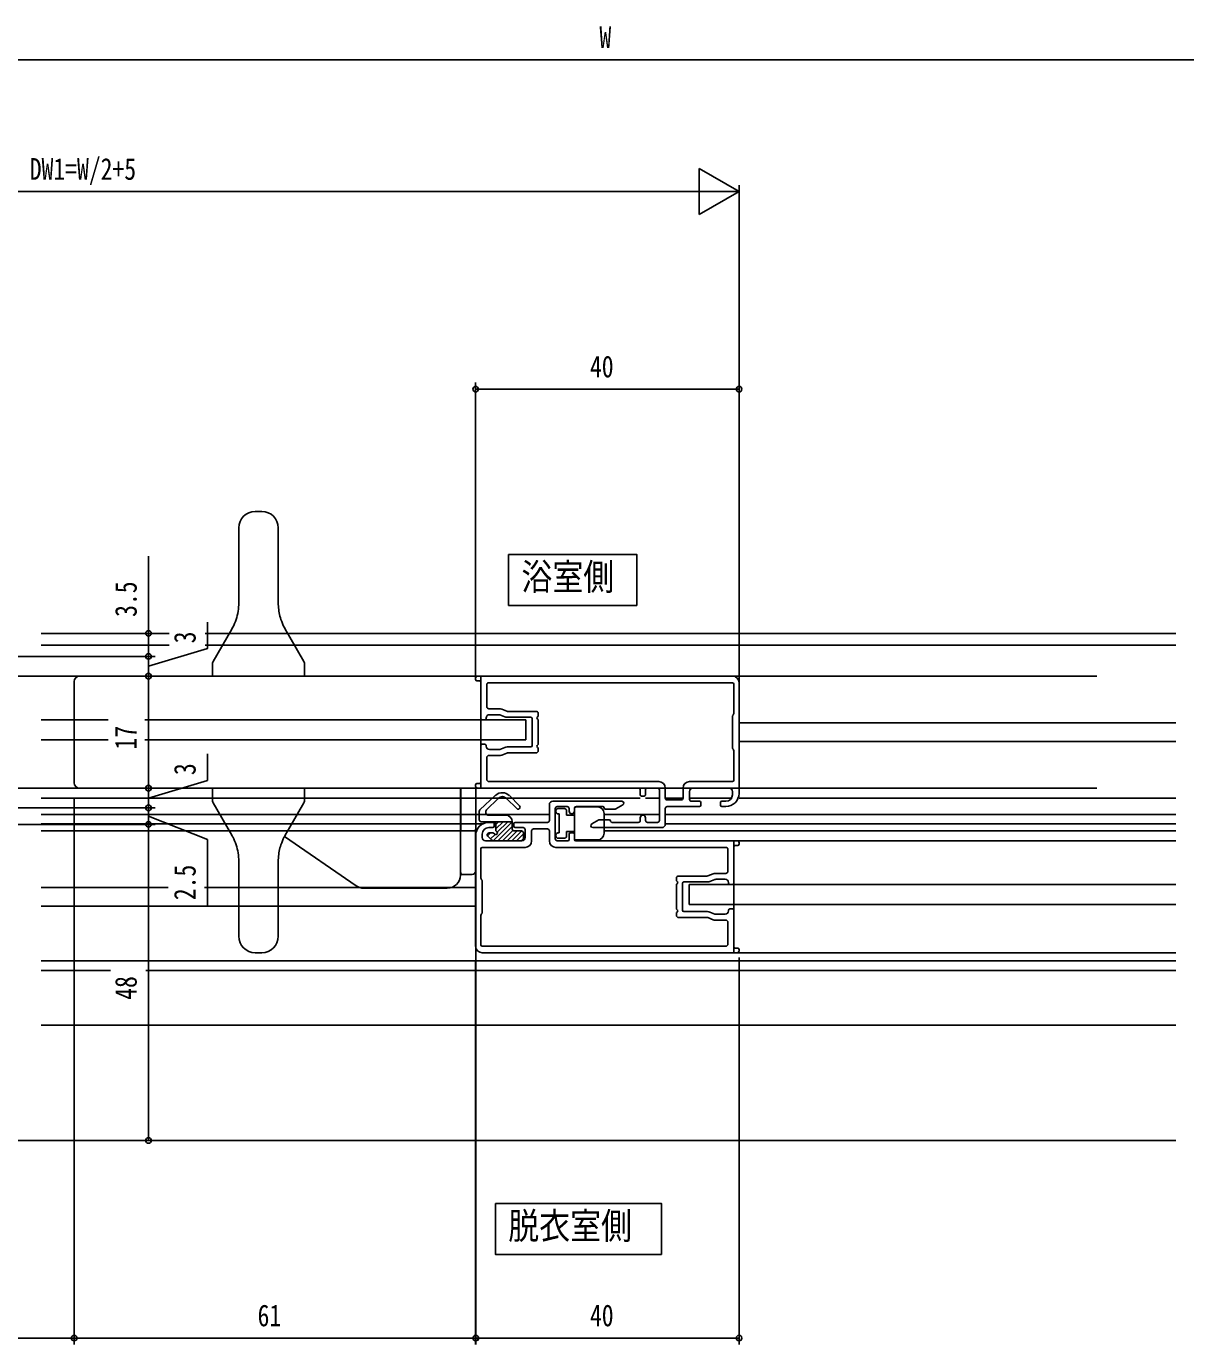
# Model space of a CAD drawing. Units: millimetres, scale not verified. Extents: x -495 to 495, y -800 to 801.
# Drawn here: x 83.8 to 259.8, y 111.1 to 311.3 of the extents above; entities that cross this region are included whole.
import ezdxf
from ezdxf.enums import TextEntityAlignment as Align

# ---------------------------------------------------------------- set-up
doc = ezdxf.new("R2010")
doc.units = ezdxf.units.MM
doc.header["$LTSCALE"] = 4
for name, color, linetype in [('0-1_USER1', 3, 'Continuous'), ('0-2_YKK_11', 7, 'Continuous'), ('0-4_YKK_12', 2, 'Continuous'), ('0-5_YKK_13', 4, 'Continuous'), ('0-7_YKK_D', 6, 'Continuous')]:
    doc.layers.add(name, color=color, linetype=linetype)
doc.styles.add('ＭＳ ゴシック', font='')
doc.styles.get('ＭＳ ゴシック').set_extended_font_data('MS Gothic')

msp = doc.modelspace()

# ---------------------------------------------------------------- linework, layer by layer
at = {"layer": '0-1_USER1'}
for points in [[(156.991, 231.101), (156.991, 223.366), (176.46, 223.366), (176.46, 231.101)], [(154.991, 132.553), (154.991, 124.818), (180.202, 124.818), (180.202, 132.553)]]:
    msp.add_lwpolyline(points, close=True, dxfattribs=at)
at = {"layer": '0-2_YKK_11'}
for p, q in [((152, 212.323), (152, 212.123)), ((191, 212.623), (152.3, 212.623)), ((152.2, 211.923), (152.6, 211.923)), ((152.8, 211.723), (152.8, 206.173)), ((153.7, 211.323), (153.7, 207.973)), ((191, 211.623), (154, 211.623)), ((191.2, 206.947), (191.2, 211.423)), ((192, 194.823), (192, 211.623)), ((153.6, 206.173), (153.6, 206.273)), ((154, 207.673), (155.581, 207.673)), ((154.1, 206.773), (155.543, 206.773)), ((155.654, 206.751), (156.422, 206.444)), ((155.953, 207.601), (156.72, 207.294)), ((156.793, 206.373), (160.4, 206.373)), ((156.831, 207.273), (161.2, 207.273)), ((160.6, 206.173), (160.6, 202.073)), ((161.5, 206.973), (161.5, 206.619)), ((191, 201.747), (191, 206.498)), ((191.088, 206.71), (191.113, 206.735)), ((153, 205.973), (153.4, 205.973)), ((161.5, 205.926), (161.5, 202.319)), ((153.4, 202.273), (153, 202.273)), ((152.8, 202.073), (152.8, 196.523)), ((153.6, 201.973), (153.6, 202.073)), ((153.7, 200.273), (153.7, 196.923)), ((155.581, 200.573), (154, 200.573)), ((155.543, 201.473), (154.1, 201.473)), ((156.422, 201.801), (155.654, 201.494)), ((156.72, 200.951), (155.953, 200.644)), ((160.4, 201.873), (156.793, 201.873)), ((161.2, 200.973), (156.831, 200.973)), ((161.5, 201.626), (161.5, 201.273)), ((191.113, 201.51), (191.088, 201.535)), ((191.2, 196.823), (191.2, 201.298)), ((152.6, 196.323), (152.2, 196.323)), ((154, 196.623), (179.8, 196.623)), ((184.5, 196.623), (191, 196.623)), ((152, 196.123), (152, 195.923)), ((152.3, 195.623), (176.8, 195.623)), ((177, 195.423), (177, 194.623)), ((177.2, 194.423), (177.6, 194.423)), ((177.8, 194.623), (177.8, 195.423)), ((178, 195.623), (179.6, 195.623)), ((179.9, 195.323), (179.9, 190.723)), ((180.8, 195.623), (180.8, 194.123)), ((183.5, 194.123), (183.5, 195.623)), ((184.5, 193.923), (184.5, 195.123)), ((185, 195.623), (190.5, 195.623)), ((191, 195.123), (191, 194.623)), ((163.2, 193.123), (163.2, 190.723)), ((174.2, 193.623), (163.7, 193.623)), ((164.1, 187.923), (164.1, 192.523)), ((164.4, 192.823), (165.9, 192.823)), ((166.2, 192.523), (166.2, 192.123)), ((167, 192.123), (167, 192.523)), ((167.3, 192.823), (171.3, 192.823)), ((171.7, 192.423), (173.161, 192.423)), ((173.311, 192.463), (174.35, 193.063)), ((180.8, 190.123), (180.8, 192.523)), ((181.1, 193.823), (183.2, 193.823)), ((181.1, 192.823), (186, 192.823)), ((186, 193.623), (184.8, 193.623)), ((186.2, 193.023), (186.2, 193.423)), ((189.2, 193.423), (189.2, 193.023)), ((190, 193.623), (189.4, 193.623)), ((189.4, 192.823), (190, 192.823)), ((154.6, 190.423), (154, 190.423)), ((154.8, 189.823), (154.8, 190.223)), ((157.8, 190.223), (157.8, 189.823)), ((162.9, 190.423), (158, 190.423)), ((170.69, 190.782), (169.65, 190.182)), ((172.3, 190.823), (170.84, 190.823)), ((176.7, 190.423), (172.7, 190.423)), ((177, 191.123), (177, 190.723)), ((177.8, 190.723), (177.8, 191.123)), ((179.6, 190.423), (178.1, 190.423)), ((152, 188.423), (152, 171.623)), ((153, 188.123), (153, 188.623)), ((154, 189.623), (154.6, 189.623)), ((158, 189.623), (159.2, 189.623)), ((159.5, 189.323), (159.5, 188.123)), ((160.5, 189.123), (160.5, 187.623)), ((162.9, 189.423), (160.8, 189.423)), ((163.2, 187.623), (163.2, 189.123)), ((166.2, 188.623), (166.2, 187.823)), ((166.8, 188.823), (166.4, 188.823)), ((167, 187.823), (167, 188.623)), ((169.8, 189.623), (180.3, 189.623)), ((152.8, 186.423), (152.8, 181.947)), ((159.5, 186.623), (153, 186.623)), ((159, 187.623), (153.5, 187.623)), ((190, 186.623), (164.2, 186.623)), ((166, 187.623), (164.4, 187.623)), ((191.7, 187.623), (167.2, 187.623)), ((190.3, 182.973), (190.3, 186.323)), ((191.2, 181.173), (191.2, 186.723)), ((191.4, 186.923), (191.8, 186.923)), ((192, 187.123), (192, 187.323)), ((182.8, 182.273), (187.169, 182.273)), ((187.281, 182.294), (188.048, 182.601)), ((188.42, 182.673), (190, 182.673)), ((152.888, 181.735), (152.913, 181.71)), ((153, 181.498), (153, 176.747)), ((182.5, 181.619), (182.5, 181.973)), ((182.5, 177.319), (182.5, 180.926)), ((183.4, 177.073), (183.4, 181.173)), ((183.6, 181.373), (187.208, 181.373)), ((187.579, 181.444), (188.347, 181.751)), ((188.458, 181.773), (189.9, 181.773)), ((190.4, 181.273), (190.4, 181.173)), ((190.6, 180.973), (191, 180.973)), ((152.8, 176.298), (152.8, 171.823)), ((152.913, 176.535), (152.888, 176.51)), ((182.5, 176.273), (182.5, 176.626)), ((187.208, 176.873), (183.6, 176.873)), ((188.347, 176.494), (187.579, 176.801)), ((189.9, 176.473), (188.458, 176.473)), ((190.4, 177.073), (190.4, 176.973)), ((191, 177.273), (190.6, 177.273)), ((191.2, 171.523), (191.2, 177.073)), ((187.169, 175.973), (182.8, 175.973)), ((188.048, 175.644), (187.281, 175.951)), ((190, 175.573), (188.42, 175.573)), ((190.3, 171.923), (190.3, 175.273)), ((153, 171.623), (190, 171.623)), ((153, 170.623), (191.7, 170.623)), ((191.8, 171.323), (191.4, 171.323)), ((192, 170.923), (192, 171.123))]:
    msp.add_line(p, q, dxfattribs=at)
for centre, radius, start, end in [((152.3, 212.323), 0.3, 90, 180), ((191, 211.623), 1, 0, 90), ((152.2, 212.123), 0.2, 180, 270), ((152.6, 211.723), 0.2, 0, 90), ((154, 211.323), 0.3, 90, 180), ((191, 211.423), 0.2, 360, 90), ((153, 206.173), 0.2, 180, 270), ((153.4, 206.173), 0.2, 270, 360), ((154.1, 206.273), 0.5, 90, 180), ((154, 207.973), 0.3, 180, 270), ((155.543, 206.473), 0.3, 68.19859, 90), ((155.581, 206.673), 1, 68.19859, 90), ((156.793, 207.373), 1, 248.19859, 270), ((156.831, 207.573), 0.3, 248.19859, 270), ((160.4, 206.173), 0.2, 0, 90), ((161.2, 206.973), 0.3, 0, 90), ((161.5, 206.273), 0.2, 120, 240), ((161.3, 206.619), 0.2, 300, 360), ((191.3, 206.498), 0.3, 135, 180), ((190.9, 206.947), 0.3, 315, 0), ((161.3, 205.926), 0.2, 0, 60), ((153, 202.073), 0.2, 90, 180), ((153.4, 202.073), 0.2, 0, 90), ((161.3, 202.319), 0.2, 300, 0), ((154.1, 201.973), 0.5, 180, 270), ((154, 200.273), 0.3, 90, 180), ((155.543, 201.773), 0.3, 270, 291.80141), ((155.581, 201.573), 1, 270, 291.80141), ((156.793, 200.873), 1, 90, 111.80141), ((156.831, 200.673), 0.3, 90, 111.80141), ((160.4, 202.073), 0.2, 270, 360), ((161.2, 201.273), 0.3, 270, 0), ((161.5, 201.973), 0.2, 120, 240), ((161.3, 201.626), 0.2, 0, 60), ((191.3, 201.747), 0.3, 180, 225), ((190.9, 201.298), 0.3, 0, 45), ((152.2, 196.123), 0.2, 90, 180), ((152.6, 196.523), 0.2, 270, 0), ((154, 196.923), 0.3, 180, 270), ((179.8, 195.623), 1, 0, 90), ((184.5, 195.623), 1, 90, 180), ((191, 196.823), 0.2, 270, 360), ((152.3, 195.923), 0.3, 180, 270), ((176.8, 195.423), 0.2, 360, 90), ((177.2, 194.623), 0.2, 180, 270), ((177.6, 194.623), 0.2, 270, 360), ((178, 195.423), 0.2, 90, 180), ((179.6, 195.323), 0.3, 360, 90), ((185, 195.123), 0.5, 90, 180), ((190, 194.823), 2, 270, 0), ((190, 194.623), 1, 270, 0), ((190.5, 195.123), 0.5, 0, 90), ((163.7, 193.123), 0.5, 90, 180), ((164.4, 192.523), 0.3, 90, 180), ((165.9, 192.523), 0.3, 360, 90), ((167.3, 192.523), 0.3, 90, 180), ((171.3, 192.623), 0.2, 360, 90), ((171.7, 192.623), 0.2, 180, 270), ((173.161, 192.723), 0.3, 270, 300), ((174.2, 193.323), 0.3, 300, 90), ((181.1, 194.123), 0.3, 180, 270), ((181.1, 192.523), 0.3, 90, 180), ((183.2, 194.123), 0.3, 270, 360), ((184.8, 193.923), 0.3, 180, 270), ((186, 193.423), 0.2, 360, 90), ((186, 193.023), 0.2, 270, 0), ((189.4, 193.423), 0.2, 90, 180), ((189.4, 193.023), 0.2, 180, 270), ((154, 188.423), 2, 90, 180), ((154.6, 190.223), 0.2, 360, 90), ((158, 190.223), 0.2, 90, 180), ((162.9, 190.723), 0.3, 270, 360), ((166.6, 192.123), 0.4, 180, 0), ((169.8, 189.923), 0.3, 120, 270), ((170.84, 190.523), 0.3, 90, 120), ((172.3, 190.623), 0.2, 360, 90), ((172.7, 190.623), 0.2, 180, 270), ((176.7, 190.723), 0.3, 270, 360), ((177.4, 191.123), 0.4, 0, 180), ((178.1, 190.723), 0.3, 180, 270), ((179.6, 190.723), 0.3, 270, 0), ((154, 188.623), 1, 90, 180), ((154.6, 189.823), 0.2, 270, 0), ((158, 189.823), 0.2, 180, 270), ((159.2, 189.323), 0.3, 0, 90), ((160.8, 189.123), 0.3, 90, 180), ((162.9, 189.123), 0.3, 360, 90), ((166.4, 188.623), 0.2, 90, 180), ((166.8, 188.623), 0.2, 360, 90), ((180.3, 190.123), 0.5, 270, 0), ((153, 186.423), 0.2, 90, 180), ((153.5, 188.123), 0.5, 180, 270), ((159, 188.123), 0.5, 270, 0), ((159.5, 187.623), 1, 270, 0), ((164.2, 187.623), 1, 180, 270), ((164.4, 187.923), 0.3, 180, 270), ((166, 187.823), 0.2, 270, 0), ((167.2, 187.823), 0.2, 180, 270), ((190, 186.323), 0.3, 360, 90), ((191.4, 186.723), 0.2, 90, 180), ((191.7, 187.323), 0.3, 0, 90), ((191.8, 187.123), 0.2, 270, 0), ((182.8, 181.973), 0.3, 90, 180), ((187.169, 182.573), 0.3, 270, 291.80141), ((188.42, 181.673), 1, 90, 111.80141), ((190, 182.973), 0.3, 270, 0), ((153.1, 181.947), 0.3, 180, 225), ((152.7, 181.498), 0.3, 360, 45), ((182.7, 181.619), 0.2, 180, 240), ((182.7, 180.926), 0.2, 120, 180), ((182.5, 181.273), 0.2, 300, 60), ((183.6, 181.173), 0.2, 90, 180), ((187.208, 182.373), 1, 270, 291.80141), ((188.458, 181.473), 0.3, 90, 111.80141), ((189.9, 181.273), 0.5, 0, 90), ((190.6, 181.173), 0.2, 180, 270), ((191, 181.173), 0.2, 270, 360), ((153.1, 176.298), 0.3, 135, 180), ((152.7, 176.747), 0.3, 315, 0), ((182.7, 177.319), 0.2, 180, 240), ((182.7, 176.626), 0.2, 120, 180), ((182.8, 176.273), 0.3, 180, 270), ((182.5, 176.973), 0.2, 300, 60), ((183.6, 177.073), 0.2, 180, 270), ((187.208, 175.873), 1, 68.19859, 90), ((188.458, 176.773), 0.3, 248.19859, 270), ((189.9, 176.973), 0.5, 270, 0), ((190.6, 177.073), 0.2, 90, 180), ((191, 177.073), 0.2, 0, 90), ((187.169, 175.673), 0.3, 68.19859, 90), ((188.42, 176.573), 1, 248.19859, 270), ((190, 175.273), 0.3, 0, 90), ((153, 171.623), 1, 180, 270), ((153, 171.823), 0.2, 180, 270), ((190, 171.923), 0.3, 270, 0), ((191.4, 171.523), 0.2, 180, 270), ((191.7, 170.923), 0.3, 270, 0), ((191.8, 171.123), 0.2, 0, 90)]:
    msp.add_arc(centre, radius, start, end, dxfattribs=at)
at = {"layer": '0-4_YKK_12'}
for p, q in [((119.524, 237.623), (118.524, 237.623)), ((116.024, 235.123), (116.024, 233.043)), ((122.024, 233.043), (122.024, 235.123)), ((122.024, 223.747), (122.024, 233.043)), ((105.452, 219.12), (86.032, 219.12)), ((258.326, 219.12), (110.905, 219.12)), ((114.97, 219.778), (112.155, 214.853)), ((105.452, 217.32), (86.032, 217.32)), ((258.326, 217.32), (110.905, 217.32)), ((112.024, 214.357), (112.024, 212.623)), ((126.024, 212.623), (126.024, 214.357)), ((152.231, 212.615), (86.032, 212.615)), ((246.329, 212.623), (91.824, 212.623)), ((126.024, 212.623), (112.024, 212.623)), ((152.799, 195.615), (152.799, 212.624)), ((91.024, 196.423), (91.024, 211.823)), ((192, 205.52), (258.326, 205.52)), ((192, 202.72), (258.326, 202.72)), ((86.032, 195.615), (152.799, 195.615)), ((246.329, 195.623), (91.824, 195.623)), ((112.024, 193.888), (112.024, 195.623)), ((126.024, 195.623), (112.024, 195.623)), ((126.024, 195.623), (126.024, 193.888)), ((149.754, 195.623), (149.716, 182.8)), ((149.724, 195.623), (149.724, 194.423)), ((149.755, 194.823), (149.724, 194.823)), ((152.024, 195.323), (151.985, 183.51)), ((177, 194.12), (86.032, 194.12)), ((114.97, 188.467), (112.155, 193.392)), ((149.724, 193.251), (149.724, 190.423)), ((179.898, 194.12), (177.8, 194.12)), ((183.5, 194.12), (180.8, 194.12)), ((190.94, 194.12), (184.56, 194.12)), ((258.326, 194.12), (192, 194.12)), ((86.032, 191.62), (163.2, 191.62)), ((86.032, 190.193), (153.07, 190.193)), ((171.5, 191.62), (179.9, 191.62)), ((180.8, 191.62), (258.326, 191.62)), ((180.8, 190.193), (258.326, 190.193)), ((152.126, 189.12), (86.032, 189.12)), ((133.873, 180.776), (122.98, 188.29)), ((258.326, 189.12), (171.5, 189.12)), ((149.724, 187.594), (149.724, 184.923)), ((191.201, 170.621), (191.201, 187.621)), ((258.326, 187.621), (191.201, 187.621)), ((122.024, 184.498), (122.024, 175.202)), ((149.685, 184.01), (149.716, 184.01)), ((149.685, 182.51), (149.685, 182.723)), ((150.008, 182.51), (149.685, 182.51)), ((149.685, 182.423), (149.685, 182.51)), ((151.485, 182.51), (150.008, 182.51)), ((105.292, 180.52), (86.032, 180.52)), ((152, 180.52), (110.832, 180.52)), ((147.685, 180.423), (135.008, 180.423)), ((152, 177.72), (86.032, 177.72)), ((116.024, 173.123), (116.024, 175.202)), ((122.024, 175.202), (122.024, 173.123)), ((119.524, 170.623), (118.524, 170.623)), ((191.201, 170.621), (258.326, 170.621)), ((86.032, 169.42), (258.326, 169.42)), ((96.561, 167.92), (86.032, 167.92)), ((258.326, 167.92), (101.908, 167.92)), ((86.032, 159.619), (258.326, 159.619)), ((258.326, 142.12), (86.032, 142.12))]:
    msp.add_line(p, q, dxfattribs=at)
for points in [[(116.024, 233.043), (116.024, 224.332), (116.024, 223.747)], [(125.892, 214.853), (123.791, 218.529), (123.078, 219.778)], [(149.685, 195.623), (149.685, 194.023), (149.685, 182.723)], [(149.724, 193.251), (149.724, 193.515), (149.724, 193.748), (149.724, 193.95), (149.724, 194.118), (149.724, 194.25), (149.724, 194.346), (149.724, 194.403), (149.724, 194.423)], [(152.024, 195.623), (152.024, 195.6), (152.024, 195.514), (152.024, 195.42), (152.024, 195.323)], [(125.892, 193.392), (123.791, 189.716), (123.078, 188.467)], [(149.724, 187.594), (149.724, 187.986), (149.724, 188.374), (149.724, 188.755), (149.724, 189.125), (149.724, 189.48), (149.724, 189.816), (149.724, 190.132), (149.724, 190.423)], [(116.024, 175.202), (116.024, 183.913), (116.024, 184.498)], [(150.008, 182.51), (149.863, 182.573), (149.757, 182.675), (149.726, 182.729), (149.719, 182.834)]]:
    msp.add_lwpolyline(points, dxfattribs=at)
for centre, radius, start, end in [((118.524, 235.123), 2.5, 90, 180), ((119.524, 235.123), 2.5, 0, 90), ((108.024, 223.747), 8, 341.60398, 0), ((130.024, 223.747), 8, 180, 183.64615), ((130.024, 223.747), 8, 183.64615, 198.39602), ((108.024, 223.747), 8, 332.37706, 341.60399), ((130.024, 223.747), 8, 198.39606, 207.62289), ((108.024, 223.747), 8, 330.25512, 332.3771), ((130.024, 223.747), 8, 207.6229, 209.74488), ((113.024, 214.357), 1, 150.25512, 180), ((125.024, 214.357), 1, 0, 29.74488), ((91.824, 211.823), 0.8, 90, 180), ((91.824, 196.423), 0.8, 180, 270), ((113.024, 193.888), 1, 180, 209.74488), ((125.024, 193.888), 1, 330.25512, 0), ((108.024, 184.498), 8, 27.6229, 29.74488), ((108.024, 184.498), 8, 18.39601, 27.62294), ((130.024, 184.498), 8, 152.37711, 161.60394), ((130.024, 184.498), 8, 150.25512, 152.3771), ((108.024, 184.498), 8, 0, 18.39602), ((130.024, 184.498), 8, 161.60398, 176.35385), ((130.024, 184.498), 8, 176.35385, 180), ((147.685, 182.423), 2, 270, 0), ((151.485, 183.01), 0.5, 270, 0), ((135.008, 182.423), 2, 235.40055, 270), ((118.524, 173.123), 2.5, 180, 270), ((119.524, 173.123), 2.5, 270, 0)]:
    msp.add_arc(centre, radius, start, end, dxfattribs=at)
at = {"layer": '0-5_YKK_13'}
for p, q in [((96.174, 205.965), (86.032, 205.965)), ((159.604, 205.965), (101.774, 205.965)), ((159.604, 205.965), (159.604, 202.965)), ((96.174, 202.965), (86.032, 202.965)), ((159.604, 202.965), (101.774, 202.965)), ((152.648, 192.313), (155.036, 194.525)), ((158.664, 192.937), (157.116, 194.485)), ((153.641, 192.312), (155.424, 194.066)), ((158.239, 192.513), (156.691, 194.061)), ((164.2, 192.011), (164.2, 192.211)), ((165.5, 192.511), (164.5, 192.511)), ((165.8, 192.211), (165.8, 191.511)), ((167, 188.061), (167, 192.461)), ((167.3, 192.761), (170.5, 192.761)), ((152.551, 190.824), (152.551, 192.093)), ((152.851, 190.524), (157.55, 190.524)), ((153.551, 192.099), (153.551, 191.824)), ((156.55, 191.524), (153.851, 191.524)), ((154.68, 187.624), (157.55, 190.495)), ((154.766, 190.518), (154.772, 190.524)), ((155.051, 190.117), (155.459, 190.524)), ((155.051, 189.259), (155.052, 190.224)), ((155.059, 189.418), (156.166, 190.524)), ((155.278, 188.93), (156.873, 190.524)), ((157.55, 190.524), (157.55, 189.424)), ((164.5, 191.711), (164.7, 191.711)), ((164.7, 191.711), (164.7, 188.811)), ((165.8, 191.511), (167, 191.511)), ((171.5, 191.761), (171.5, 188.761)), ((153.8, 188.359), (154.266, 188.824)), ((154.438, 187.712), (153.838, 188.312)), ((154.05, 188.824), (154.589, 188.824)), ((154.249, 187.901), (154.946, 188.597)), ((155.387, 187.624), (157.55, 189.788)), ((156.094, 187.624), (157.661, 189.191)), ((156.801, 187.624), (158.301, 189.124)), ((157.508, 187.624), (159.008, 189.124)), ((158.95, 189.124), (157.851, 189.124)), ((158.216, 187.624), (159.25, 188.659)), ((159.25, 187.924), (159.25, 188.824)), ((164.2, 188.311), (164.2, 188.511)), ((164.5, 188.811), (164.7, 188.811)), ((165.8, 189.011), (167, 189.011)), ((165.8, 189.011), (165.8, 188.311)), ((158.95, 187.624), (154.65, 187.624)), ((158.923, 187.624), (159.25, 187.952)), ((164.5, 188.011), (165.5, 188.011)), ((170.5, 187.761), (167.3, 187.761)), ((184.403, 177.973), (184.403, 180.973)), ((184.403, 180.973), (258.326, 180.973)), ((184.403, 177.973), (258.326, 177.973))]:
    msp.add_line(p, q, dxfattribs=at)
msp.add_lwpolyline([(151.985, 183.51), (151.985, 183.413), (151.985, 183.319), (151.985, 183.233), (151.985, 183.157), (151.985, 183.095), (151.985, 183.048), (151.985, 183.02), (151.985, 183.01)], dxfattribs=at)
for centre, radius, start, end in [((156.055, 193.424), 1.5, 45, 132.79863), ((156.055, 193.424), 0.9, 45, 134.5233), ((152.851, 192.093), 0.3, 132.79863, 180), ((153.851, 192.099), 0.3, 134.5233, 180), ((158.451, 192.725), 0.3, 225, 45), ((164.5, 192.211), 0.3, 90, 180), ((165.5, 192.211), 0.3, 0, 90), ((167.3, 192.461), 0.3, 90, 180), ((170.5, 191.761), 1, 360, 90), ((152.851, 190.824), 0.3, 180, 270.00212), ((153.851, 191.824), 0.3, 180, 269.99816), ((154.751, 190.224), 0.3, 0, 89.99816), ((156.55, 190.524), 1, 0, 89.99816), ((164.5, 192.011), 0.3, 180, 270), ((154.05, 188.524), 0.3, 89.99817, 225.00072), ((154.589, 188.524), 0.3, 33.06816, 89.99817), ((155.05, 188.824), 0.25, 213.06816, 56.94006), ((155.35, 189.285), 0.3, 179.99801, 236.94006), ((157.85, 189.424), 0.3, 180, 270.02634), ((158.95, 188.824), 0.3, 0, 90.02634), ((164.5, 188.511), 0.3, 90, 180), ((164.5, 188.311), 0.3, 180, 270), ((165.5, 188.311), 0.3, 270, 0), ((170.5, 188.761), 1, 270, 360), ((154.65, 187.924), 0.3, 225.00061, 270.00212), ((158.95, 187.924), 0.3, 270.00212, 0), ((167.3, 188.061), 0.3, 180, 270)]:
    msp.add_arc(centre, radius, start, end, dxfattribs=at)
at = {"layer": '0-7_YKK_D'}
for p, q in [((-6, 306.195), (350, 306.195)), ((192, 286.195), (185.938, 289.695)), ((185.938, 289.695), (185.938, 282.695)), ((192, 211.383), (192, 287.195)), ((9, 286.195), (185, 286.195)), ((192, 286.195), (179.876, 286.195)), ((192, 286.195), (185.938, 282.695)), ((152, 212.083), (152, 257.195)), ((192, 211.383), (192, 257.195)), ((152, 256.195), (192, 256.195)), ((10.672, 215.621), (103.317, 215.621)), ((102.317, 212.615), (102.317, 215.621)), ((48.7, 212.615), (103.317, 212.615)), ((101.317, 212.615), (101.298, 212.615)), ((102.298, 195.615), (102.298, 212.615)), ((48.7, 195.615), (103.298, 195.615)), ((48.703, 195.615), (103.317, 195.615)), ((91.024, 194.175), (91.024, 111.12)), ((91.024, 194.175), (91.024, 111.12)), ((102.317, 192.62), (102.317, 195.615)), ((10.7, 192.62), (103.317, 192.62)), ((10.7, 192.62), (103.317, 192.62)), ((102.317, 190.12), (102.317, 192.62)), ((152.024, 193.575), (152.024, 111.12)), ((9.5, 190.12), (103.317, 190.12)), ((9.5, 190.12), (103.317, 190.12)), ((102.317, 142.12), (102.317, 190.12)), ((152, 169.383), (152, 111.12)), ((192, 169.923), (192, 111.12)), ((10.7, 142.12), (103.317, 142.12)), ((91.024, 112.12), (10, 112.12)), ((152.024, 112.12), (91.024, 112.12)), ((152, 112.12), (192, 112.12))]:
    msp.add_line(p, q, dxfattribs=at)
for points in [[(102.317, 215.62), (102.317, 219.12), (102.317, 230.82)], [(102.317, 214.118), (111.267, 216.803), (111.267, 220.803)], [(102.317, 194.117), (111.267, 196.802), (111.267, 200.802)], [(102.317, 191.37), (111.267, 187.803), (111.267, 177.803)]]:
    msp.add_lwpolyline(points, dxfattribs=at)
for centre in [(152, 256.195), (192, 256.195), (102.317, 219.12), (102.317, 215.621), (102.317, 215.62), (102.298, 212.615), (102.317, 212.615), (102.298, 195.615), (102.317, 195.615), (102.317, 192.62), (102.317, 192.62), (102.317, 190.12), (102.317, 190.12), (102.317, 142.12), (91.024, 112.12), (91.024, 112.12), (152, 112.12), (152.024, 112.12), (192, 112.12)]:
    msp.add_circle(centre, 0.425, dxfattribs=at)

# ---------------------------------------------------------------- texts
at = {"layer": '0-1_USER1', "style": 'ＭＳ ゴシック', "width": 0.85}
for s, p in [('浴室側', (158.952, 224.471)), ('脱衣室側', (156.952, 125.923))]:
    msp.add_text(s, height=4.051, dxfattribs=at).set_placement(p, align=Align.BOTTOM_LEFT)
at = {"layer": '0-7_YKK_D', "style": 'ＭＳ ゴシック', "width": 0.8}
for s, p in [('W', (170.8, 306.995)), ('DW1=W/2+5', (84.28, 286.995)), ('40', (169.36, 256.995)), ('61', (118.884, 112.92)), ('40', (169.36, 112.92))]:
    msp.add_text(s, height=3.299, dxfattribs=at).set_placement(p, align=Align.BOTTOM_LEFT)
for s, p in [('3.5', (101.517, 221.62)), ('3', (110.467, 217.603)), ('17', (101.498, 201.475)), ('3', (110.467, 197.602)), ('2.5', (110.467, 178.603)), ('48', (101.517, 163.48))]:
    msp.add_text(s, height=3.299, rotation=90, dxfattribs=at).set_placement(p, align=Align.BOTTOM_LEFT)

doc.saveas('drawing.dxf')
